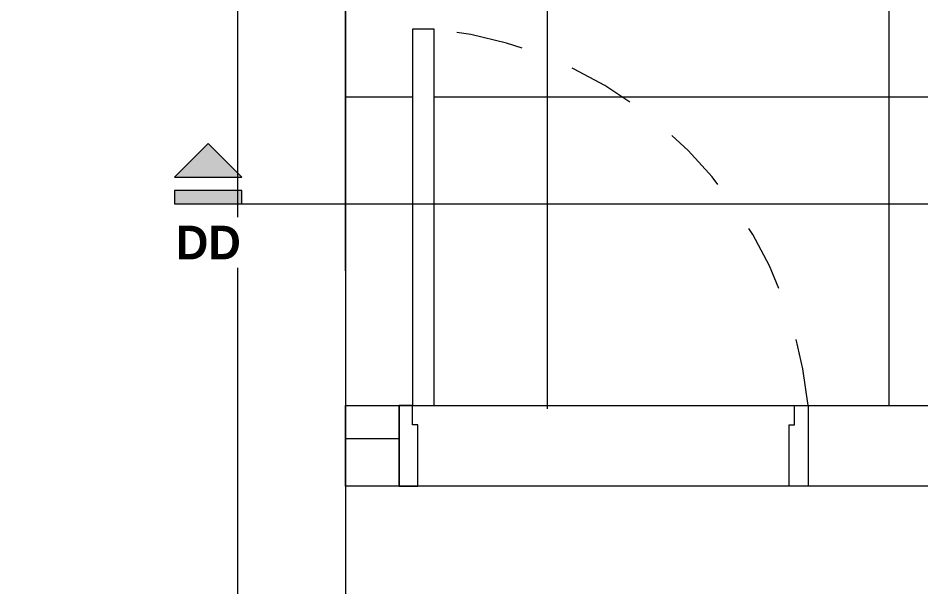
# Model space of a CAD drawing. Header units: metres. Extents: x -0.9 to 62, y -37.3 to 60.
# Drawn here: x 38.981 to 40.659, y 57.534 to 58.592 of the extents above; entities that cross this region are included whole.
import ezdxf

# ---------------------------------------------------------------- set-up
doc = ezdxf.new("R2010")
doc.units = ezdxf.units.M
doc.linetypes.add('IMPORT-HIDDEN2 _2_', pattern=[0.1875, 0.125, -0.0625])
for name, color, linetype, lineweight in [('ARQ-ELEV6', 7, 'Continuous', 5), ('ARQ-PAR', 7, 'Continuous', 5), ('ARQ-POR', 7, 'Continuous', 5), ('G-ANNO-SYMB', 7, 'Continuous', 5), ('G-ANNO-TEXT', 7, 'Continuous', 5), ('KIRYA - PISO', 7, 'Continuous', 5)]:
    doc.layers.add(name, color=color, linetype=linetype, lineweight=lineweight)
doc.layers.add('ARQ_1100_BASE_TÉRREO_GARAGEM_dwg', color=7, linetype='Continuous', lineweight=5, true_color=0x767676)
doc.styles.add('Century Gothic_B_1', font='GOTHICB.TTF', dxfattribs={"height": 0.0625})

# ---------------------------------------------------------------- blocks, each defined once
blk = doc.blocks.new('ARQ_1100_BASE_TÉRREO_GARAGEM_dwg-3696053-TÉRREO - 02')
at = {"layer": 'KIRYA - PISO', "true_color": 0xaaaaaa}
h = blk.add_hatch(dxfattribs=at)
h.set_pattern_fill('FP_1', color=253, style=0, pattern_type=2)
h.set_pattern_definition([(0, (-4539.02, -1079.475), (0, 0.635), []), (90, (-4539.02, -1079.475), (-0.635, 4e-17), [])])
h.paths.add_polyline_path([(43.4458, 57.8718), (43.4458, 57.8718), (43.6641, 58.2314)])
h.paths.add_polyline_path([(42.6858, 57.7218), (42.6858, 57.8359), (42.7108, 57.8359), (42.7108, 57.8621), (43.4208, 57.8715), (43.4208, 57.8358), (43.4458, 57.8538), (43.4458, 57.8718), (45.5858, 57.8718), (45.5858, 59.1718), (45.453, 59.1718), (45.4533, 59.1702), (45.4686, 59.1702), (45.4684, 59.1676), (45.4544, 59.1606), (45.4544, 59.1453), (45.4585, 59.1453), (45.4585, 59.1013), (45.4474, 59.0957), (45.4419, 59.0941), (45.4419, 59.0911), (45.4297, 59.0911), (45.4297, 59.0944), (45.4283, 59.0947), (45.4222, 59.0965), (45.4131, 59.1013), (45.4131, 59.1453), (45.4172, 59.1453), (45.4172, 59.1606), (45.403, 59.1677), (45.403, 59.1702), (45.4185, 59.1702), (45.4185, 59.1718), (45.0984, 59.1718), (45.0984, 59.1544), (45.1052, 59.1544), (45.1087, 59.1144), (45.0588, 59.1144), (45.0616, 59.1544), (45.0684, 59.1544), (45.0684, 59.1718), (45.0277, 59.1718), (45.0263, 59.1637), (45.024, 59.1454), (45.0226, 59.1274), (45.0204, 59.0943), (45.0178, 59.0531), (45.0152, 59.0318), (45.0135, 59.0162), (45.0112, 58.9944), (45.0094, 58.9754), (45.0073, 58.9463), (45.0064, 58.9255), (45.0062, 58.9064), (45.0063, 58.9042), (45.0152, 58.9021), (45.0306, 58.8962), (45.0445, 58.8882), (45.0531, 58.8819), (45.0588, 58.8764), (45.0723, 58.8616), (45.0788, 58.8511), (45.0855, 58.8377), (45.0906, 58.8209), (45.0928, 58.8032), (45.0928, 58.7878), (45.0921, 58.7826), (45.0905, 58.7723), (45.0854, 58.7564), (45.078, 58.7415), (45.0687, 58.7278), (45.0574, 58.7159), (45.0455, 58.7065), (45.0288, 58.697), (45.0128, 58.6912), (44.998, 58.6884), (44.9835, 58.6872), (44.9669, 58.6886), (44.9517, 58.692), (44.9363, 58.6979), (44.9224, 58.7059), (44.9138, 58.7122), (44.9085, 58.7173), (44.896, 58.7312), (44.8929, 58.7349), (44.8814, 58.7565), (44.8765, 58.7723), (44.8742, 58.7869), (44.8739, 58.8057), (44.8765, 58.8218), (44.8816, 58.8376), (44.8899, 58.8544), (44.8981, 58.8661), (44.9099, 58.8784), (44.9235, 58.889), (44.9284, 58.8918), (44.9381, 58.897), (44.9549, 58.903), (44.9608, 58.9044), (44.9598, 58.9434), (44.9585, 58.9625), (44.9569, 58.9804), (44.9519, 59.0305), (44.9486, 59.0568), (44.9485, 59.0568), (44.9468, 59.0881), (44.9437, 59.1355), (44.9418, 59.1544), (44.9403, 59.166), (44.9392, 59.1718), (44.8985, 59.1718), (44.8985, 59.1544), (44.9053, 59.1544), (44.9081, 59.1144), (44.8582, 59.1144), (44.8617, 59.1544), (44.8685, 59.1544), (44.8685, 59.1718), (43.7035, 59.1718), (43.7035, 59.1668), (43.6927, 59.1668), (43.6928, 59.1559), (43.6994, 59.1584), (43.7077, 59.1595), (44.0393, 59.1593), (44.0475, 59.1581), (44.0555, 59.1547), (44.0628, 59.1489), (44.0684, 59.1412), (44.0716, 59.133), (44.0727, 59.1245), (44.0726, 59.072), (44.0694, 59.0581), (44.0608, 59.0465), (44.0587, 59.0452), (44.0585, 58.7404), (44.0577, 58.7303), (44.0576, 58.719), (44.0564, 58.6994), (44.0524, 58.6776), (44.0457, 58.6562), (44.0366, 58.6359), (44.025, 58.6168), (44.0112, 58.5992), (43.9954, 58.5834), (43.9779, 58.5696), (43.9587, 58.558), (43.9384, 58.5489), (43.917, 58.5422), (43.8951, 58.5382), (43.8727, 58.5368), (43.8497, 58.5383), (43.8285, 58.5422), (43.8072, 58.5488), (43.7868, 58.558), (43.767, 58.5701), (43.7491, 58.5844), (43.733, 58.6008), (43.7198, 58.6179), (43.709, 58.6358), (43.6994, 58.6575), (43.6929, 58.6791), (43.689, 58.7009), (43.6878, 58.7218), (43.6878, 58.7311), (43.6867, 58.7434), (43.6867, 59.0453), (43.6843, 59.0468), (43.6757, 59.0587), (43.6727, 59.0727), (43.6729, 59.1258), (43.6742, 59.1343), (43.6765, 59.1398), (43.6765, 59.1548), (43.6742, 59.1548), (43.6742, 59.1668), (43.6635, 59.1668), (43.6635, 59.1718), (43.609, 59.1718), (43.6087, 59.1578), (43.6084, 59.1573), (43.6063, 59.1568), (43.5985, 59.1567), (43.5982, 59.0951), (43.5905, 59.0951), (43.5906, 59.0925), (43.5913, 59.0925), (43.5913, 59.0908), (43.602, 59.0906), (43.6034, 59.0897), (43.6042, 59.0885), (43.6048, 59.0863), (43.6042, 59.084), (43.6028, 59.0824), (43.6011, 59.0818), (43.5993, 59.0818), (43.5913, 59.0818), (43.5913, 59.0809), (43.5904, 59.0806), (43.5913, 59.0806), (43.5913, 59.0789), (43.5857, 59.0783), (43.5766, 59.0788), (43.5756, 59.079), (43.5758, 59.0806), (43.5758, 59.0809), (43.5756, 59.0809), (43.5756, 59.0818), (43.553, 59.082), (43.553, 59.0908), (43.5756, 59.0908), (43.5758, 59.0925), (43.5765, 59.0925), (43.5765, 59.0951), (43.5685, 59.0951), (43.5683, 59.1229), (43.5224, 59.1377), (43.5221, 59.1317), (43.5212, 59.1308), (43.5208, 59.1307), (43.5175, 59.1307), (43.5175, 59.1144), (43.5167, 59.113), (43.5149, 59.1118), (43.5116, 59.1106), (43.5081, 59.11), (43.5055, 59.1098), (43.5029, 59.1097), (43.4968, 59.1102), (43.4941, 59.1109), (43.492, 59.1118), (43.4907, 59.1126), (43.4899, 59.1133), (43.4895, 59.1144), (43.4895, 59.1307), (43.4857, 59.1308), (43.4848, 59.1317), (43.4845, 59.133), (43.4847, 59.1707), (43.4849, 59.1711), (43.4865, 59.1718), (43.0209, 59.1718), (43.0199, 59.1616), (43.0195, 59.1569), (43.0184, 59.1553), (43.0176, 59.1551), (43.0174, 59.1549), (43.0054, 59.1549), (43.0054, 59.1216), (43.1607, 59.1214), (43.1686, 59.1201), (43.1692, 59.1199), (43.1815, 59.1197), (43.1823, 59.119), (43.1824, 59.1182), (43.1824, 59.1116), (43.187, 59.1056), (43.1902, 59.0979), (43.1913, 59.0897), (43.1912, 58.8133), (43.19, 58.8056), (43.187, 58.7986), (43.1824, 58.7923), (43.1822, 58.7511), (43.1816, 58.7505), (43.1808, 58.7503), (42.8138, 58.7505), (42.813, 58.7512), (42.8129, 58.7519), (42.8129, 58.7827), (42.804, 58.7841), (42.7973, 58.7869), (42.7902, 58.7926), (42.7856, 58.7986), (42.7824, 58.8063), (42.7813, 58.8146), (42.7814, 59.091), (42.7828, 59.0989), (42.7856, 59.1056), (42.7906, 59.1123), (42.7973, 59.1173), (42.805, 59.1205), (42.8145, 59.1216), (42.9673, 59.1216), (42.9673, 59.1549), (42.9551, 59.1551), (42.955, 59.1552), (42.9542, 59.1553), (42.9531, 59.1577), (42.9518, 59.1718), (42.5858, 59.1718), (42.5858, 57.7218)])
h.paths.add_polyline_path([(42.6858, 57.8359), (42.6858, 57.8359), (42.7087, 57.8621)])
h.paths.add_polyline_path([(42.7108, 57.8718), (42.7108, 58.5716), (42.7508, 58.5716), (42.7508, 57.8718), (42.7108, 57.8718)])
h.paths.add_polyline_path([(42.8359, 58.7734), (43.1596, 58.7734), (43.1594, 58.7826), (42.8359, 58.7826)])
h.paths.add_polyline_path([(43.5685, 59.1353), (43.5685, 59.1568), (43.5589, 59.1571), (43.5583, 59.1576), (43.558, 59.1583), (43.558, 59.1718), (43.5204, 59.1718), (43.5222, 59.1707), (43.5224, 59.1698), (43.5224, 59.1499), (43.5518, 59.1406), (43.5635, 59.1369), (43.5673, 59.1357)])
h.paths.add_polyline_path([(43.4976, 59.1594), (43.4976, 59.1595), (43.4976, 59.1594)])
h.paths.add_polyline_path([(43.4977, 59.1595), (43.498, 59.1599), (43.4979, 59.1598), (43.4977, 59.1595)])
h.paths.add_polyline_path([(43.4993, 59.1601), (43.499, 59.1601), (43.4993, 59.1601)])
at = {"layer": 'ARQ-ELEV6', "color": 253, "true_color": 0xaaaaaa, "flags": 128}
blk.add_lwpolyline([(42.6858, 57.8718), (43.4458, 57.8718), (43.4458, 57.7218), (42.6858, 57.7218)], close=True, dxfattribs=at)
at = {"layer": 'ARQ-PAR', "color": 253, "true_color": 0xaaaaaa}
blk.add_line((42.6858, 57.7218), (42.6858, 57.8618), dxfattribs=at)
at = {"layer": 'ARQ-PAR', "color": 253, "true_color": 0xaaaaaa, "flags": 128}
for points in [[(42.5858, 58.1218), (42.5858, 59.5518), (41.9776, 59.5518)], [(42.3858, 57.2218), (42.3858, 59.3518), (41.9776, 59.3518)], [(42.3858, 55.8835), (42.3858, 56.3518), (42.3858, 59.3518)], [(42.9518, 59.1718), (42.5858, 59.1718), (42.5858, 56.3518), (42.5858, 56.1518), (42.9158, 56.1518), (42.9158, 55.9518), (42.5858, 55.9518), (42.5858, 55.8835)], [(43.4208, 57.8718), (44.0858, 57.8718), (45.5858, 57.8718), (45.5858, 59.1718), (45.453, 59.1718)], [(42.7208, 57.7218), (42.5858, 57.7218), (42.5858, 57.8718), (42.7508, 57.8718)], [(47.0958, 57.0118), (46.9458, 57.0118), (46.9458, 57.0518), (45.5858, 57.0518), (45.5858, 57.6718), (44.0858, 57.6718), (44.0858, 57.7218), (43.4108, 57.7218)]]:
    blk.add_lwpolyline(points, dxfattribs=at)
at = {"layer": 'ARQ-POR', "color": 253, "true_color": 0xaaaaaa, "flags": 128}
for points in [[(42.7508, 58.5716), (42.7108, 58.5716), (42.7108, 57.8718), (42.7508, 57.8718), (42.7508, 58.5716)], [(42.7208, 57.7218), (42.7208, 57.8359), (42.7108, 57.8359), (42.7108, 57.8716), (42.7008, 57.8718), (42.6858, 57.8718), (42.6858, 57.7218), (42.7208, 57.7218)], [(43.4108, 57.7218), (43.4108, 57.8358), (43.4208, 57.8358), (43.4208, 57.8718), (43.4308, 57.8718), (43.4458, 57.8718), (43.4458, 57.7218), (43.4108, 57.7218)]]:
    blk.add_lwpolyline(points, dxfattribs=at)
at = {"layer": 'ARQ-POR', "color": 253, "linetype": 'IMPORT-HIDDEN2 _2_', "true_color": 0xaaaaaa}
blk.add_arc((42.6697, 57.796), 0.7798, 5.5739, 84.0295, dxfattribs=at)
blk = doc.blocks.new('Corte - Padrão-73672-TÉRREO - 02')
at = {"layer": 'G-ANNO-SYMB'}
for points in [[(-0.002515, 0.001976), (-0.000015, 0.004476), (0.002485, 0.001976)], [(0.002485, 0.001), (0.002485, 0), (-0.002515, 0), (-0.002515, 0.001)]]:
    blk.add_hatch(color=256, dxfattribs=at).paths.add_polyline_path(points)
for p, q in [((-0.000015, 0.004476), (-0.002515, 0.001976)), ((0.002485, 0.001976), (-0.000015, 0.004476)), ((-0.002515, 0.001976), (0.002485, 0.001976)), ((0.002485, 0.001), (-0.002515, 0.001)), ((-0.002515, 0.001), (-0.002515, 0)), ((0.002485, 0), (0.002485, 0.001)), ((-0.002515, 0), (0.002485, 0))]:
    blk.add_line(p, q, dxfattribs=at)

msp = doc.modelspace()

# ---------------------------------------------------------------- linework, layer by layer
at = {"layer": 'G-ANNO-SYMB'}
msp.add_line((39.3351, 58.2467), (42.8604, 58.2467), dxfattribs=at)

# ---------------------------------------------------------------- block references
at = {"layer": 'ARQ_1100_BASE_TÉRREO_GARAGEM_dwg', "color": 253, "true_color": 0xaaaaaa}
msp.add_blockref('ARQ_1100_BASE_TÉRREO_GARAGEM_dwg-3696053-TÉRREO - 02', (-2.9961, 0), dxfattribs=at)
at = {"layer": 'G-ANNO-SYMB', "xscale": 24.99999999999999, "yscale": 24.99999999999999, "zscale": 24.99999999999999}
msp.add_blockref('Corte - Padrão-73672-TÉRREO - 02', (39.3351, 58.2467), dxfattribs=at)

# ---------------------------------------------------------------- next in the draw order: texts
at = {"layer": 'G-ANNO-TEXT', "color": 5, "true_color": 0x0000ff, "insert": (39.2748, 58.206), "char_height": 0.0625, "width": 0.148312, "attachment_point": 1, "style": 'Century Gothic_B_1', "bg_fill": 3, "box_fill_scale": 1.25, "bg_fill_color": 256, "bg_fill_true_color": 13158600, "bg_fill_transparency": 0}
msp.add_mtext('DD', dxfattribs=at)

doc.saveas('drawing.dxf')
